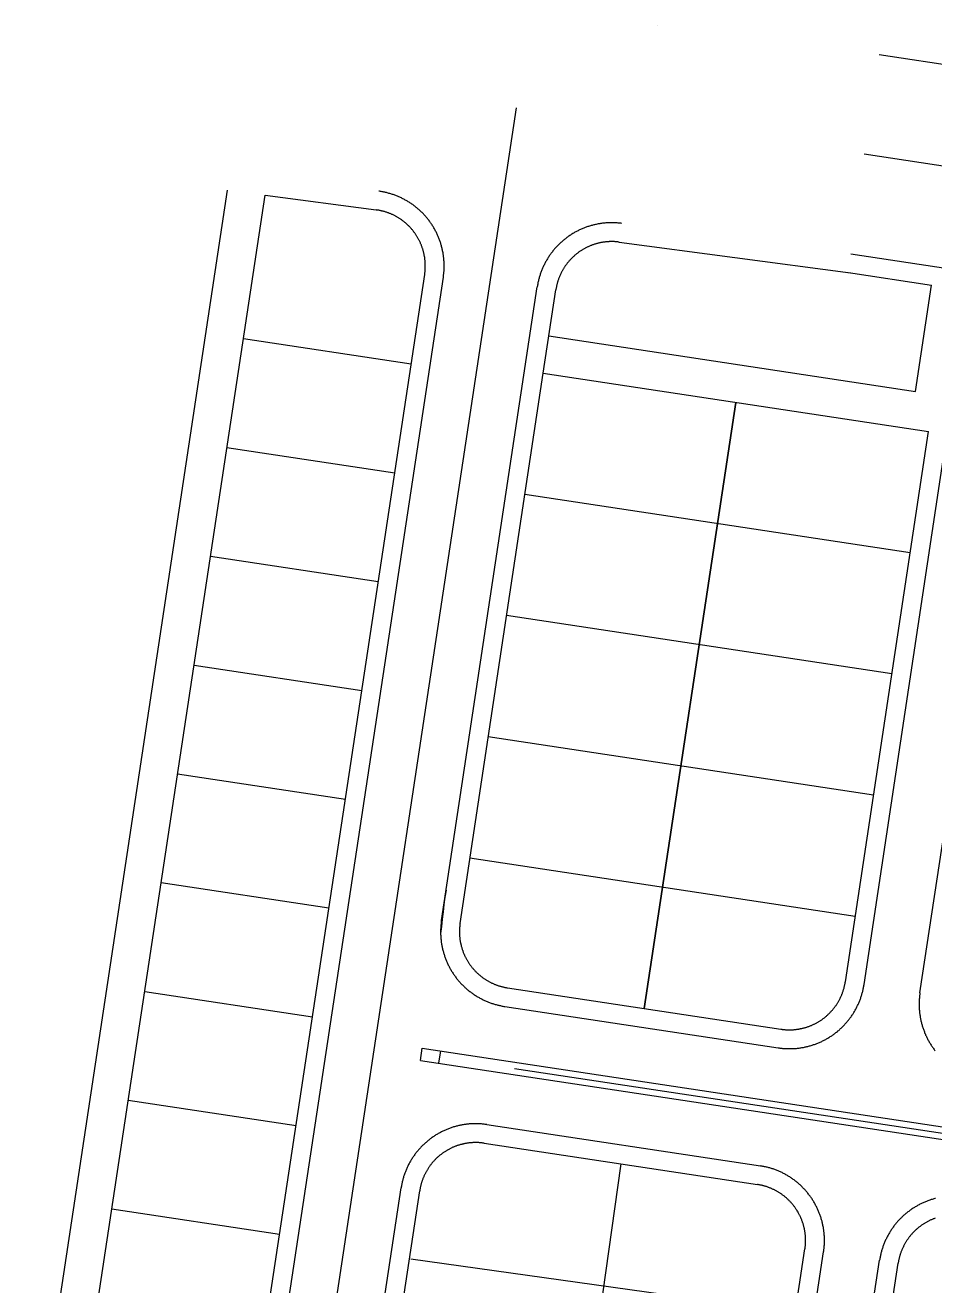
# Model space of a CAD drawing. Header units: metres. Extents: x 680594 to 684853, y 828874 to 830078.
# Drawn here: x 680595.4 to 680740.1, y 829877.8 to 830078.3 of the extents above; entities that cross this region are included whole.
import ezdxf

# ---------------------------------------------------------------- set-up
doc = ezdxf.new("R2010")
doc.units = ezdxf.units.M
doc.layers.add('PLOT_LINES', color=7, linetype='Continuous')

msp = doc.modelspace()

# ---------------------------------------------------------------- linework, layer by layer
at = {"layer": 'PLOT_LINES'}
for points in [[(680696.02, 830078.32), (680696.02, 830078.32), (680696.02, 830078.32), (680696.02, 830078.32), (680696.02, 830078.32), (680696.02, 830078.32), (680696.02, 830078.32)], [(680731.23, 830073.66), (682582.21, 829793.81)], [(680731.23, 830073.66), (682582.21, 829793.81)], [(680638.36, 829832.53), (680673.53, 830065.16)], [(680728.84, 830057.84), (682579.82, 829777.99)], [(680728.84, 830057.84), (682579.82, 829777.99)], [(680595.35, 829839.03), (680627.56, 830052.07)], [(680661.88, 830038.23), (680661.9, 830038.37), (680661.92, 830038.51), (680661.93, 830038.65), (680661.95, 830038.79), (680661.96, 830038.93), (680661.98, 830039.07), (680661.99, 830039.21), (680661.99, 830039.35), (680662, 830039.49), (680662.01, 830039.63), (680662.01, 830039.77), (680662.01, 830039.91), (680662.01, 830040.05), (680662.01, 830040.19), (680662.01, 830040.33), (680662.01, 830040.47), (680662, 830040.61), (680661.99, 830040.75), (680661.98, 830040.89), (680661.97, 830041.03), (680661.96, 830041.17), (680661.94, 830041.31), (680661.93, 830041.45), (680661.91, 830041.59), (680661.89, 830041.72), (680661.87, 830041.86), (680661.85, 830042), (680661.83, 830042.14), (680661.8, 830042.28), (680661.77, 830042.42), (680661.74, 830042.55), (680661.71, 830042.69), (680661.68, 830042.83), (680661.65, 830042.96), (680661.61, 830043.1), (680661.58, 830043.23), (680661.54, 830043.37), (680661.5, 830043.5), (680661.46, 830043.64), (680661.41, 830043.77), (680661.37, 830043.9), (680661.32, 830044.04), (680661.28, 830044.17), (680661.23, 830044.3), (680661.18, 830044.43), (680661.12, 830044.56), (680661.07, 830044.69), (680661.01, 830044.82), (680660.96, 830044.95), (680660.9, 830045.07), (680660.84, 830045.2), (680660.78, 830045.33), (680660.72, 830045.45), (680660.65, 830045.58), (680660.59, 830045.7), (680660.52, 830045.82), (680660.45, 830045.95), (680660.38, 830046.07), (680660.31, 830046.19), (680660.24, 830046.31), (680660.16, 830046.43), (680660.09, 830046.55), (680660.01, 830046.66), (680659.93, 830046.78), (680659.85, 830046.89), (680659.77, 830047.01), (680659.69, 830047.12), (680659.61, 830047.24), (680659.52, 830047.35), (680659.43, 830047.46), (680659.35, 830047.57), (680659.26, 830047.68), (680659.17, 830047.78), (680659.08, 830047.89), (680658.98, 830048), (680658.89, 830048.1), (680658.8, 830048.2), (680658.7, 830048.3), (680658.6, 830048.41), (680658.5, 830048.51), (680658.4, 830048.6), (680658.3, 830048.7), (680658.2, 830048.8), (680658.1, 830048.89), (680657.99, 830048.99), (680657.89, 830049.08), (680657.78, 830049.17), (680657.67, 830049.26), (680657.57, 830049.35), (680657.46, 830049.44), (680657.35, 830049.52), (680657.23, 830049.61), (680657.12, 830049.69), (680657.01, 830049.78), (680656.89, 830049.86), (680656.78, 830049.94), (680656.66, 830050.01), (680656.55, 830050.09), (680656.43, 830050.17), (680656.31, 830050.24), (680656.19, 830050.31), (680656.07, 830050.39), (680655.95, 830050.46), (680655.82, 830050.52), (680655.7, 830050.59), (680655.58, 830050.66), (680655.45, 830050.72), (680655.33, 830050.78), (680655.2, 830050.85), (680655.07, 830050.91), (680654.95, 830050.96), (680654.82, 830051.02), (680654.69, 830051.08), (680654.56, 830051.13), (680654.43, 830051.18), (680654.3, 830051.23), (680654.17, 830051.28), (680654.04, 830051.33), (680653.9, 830051.38), (680653.77, 830051.42), (680653.64, 830051.46), (680653.5, 830051.51), (680653.37, 830051.55), (680653.23, 830051.58), (680653.1, 830051.62), (680652.96, 830051.66), (680652.83, 830051.69), (680652.69, 830051.72), (680652.55, 830051.75), (680652.42, 830051.78), (680652.28, 830051.81), (680652.14, 830051.83), (680652, 830051.86), (680651.87, 830051.88), (680651.73, 830051.9), (680651.59, 830051.92)], [(680601.28, 829838.14), (680633.51, 830051.29)], [(680633.51, 830051.29), (680651.19, 830048.95)], [(680658.91, 830038.68), (680658.93, 830038.78), (680658.94, 830038.89), (680658.95, 830038.99), (680658.97, 830039.1), (680658.98, 830039.2), (680658.98, 830039.31), (680658.99, 830039.41), (680659, 830039.52), (680659, 830039.62), (680659.01, 830039.73), (680659.01, 830039.83), (680659.01, 830039.94), (680659.01, 830040.04), (680659.01, 830040.15), (680659.01, 830040.25), (680659.01, 830040.36), (680659, 830040.46), (680659, 830040.57), (680658.99, 830040.67), (680658.98, 830040.78), (680658.97, 830040.88), (680658.96, 830040.99), (680658.95, 830041.09), (680658.94, 830041.2), (680658.92, 830041.3), (680658.91, 830041.4), (680658.89, 830041.51), (680658.87, 830041.61), (680658.85, 830041.71), (680658.83, 830041.82), (680658.81, 830041.92), (680658.79, 830042.02), (680658.76, 830042.13), (680658.74, 830042.23), (680658.71, 830042.33), (680658.69, 830042.43), (680658.66, 830042.53), (680658.63, 830042.63), (680658.6, 830042.73), (680658.56, 830042.83), (680658.53, 830042.93), (680658.5, 830043.03), (680658.46, 830043.13), (680658.42, 830043.23), (680658.39, 830043.33), (680658.35, 830043.43), (680658.31, 830043.52), (680658.26, 830043.62), (680658.22, 830043.72), (680658.18, 830043.81), (680658.13, 830043.91), (680658.09, 830044), (680658.04, 830044.1), (680657.99, 830044.19), (680657.94, 830044.28), (680657.89, 830044.37), (680657.84, 830044.47), (680657.79, 830044.56), (680657.74, 830044.65), (680657.68, 830044.74), (680657.63, 830044.83), (680657.57, 830044.92), (680657.51, 830045), (680657.45, 830045.09), (680657.39, 830045.18), (680657.33, 830045.26), (680657.27, 830045.35), (680657.21, 830045.43), (680657.14, 830045.52), (680657.08, 830045.6), (680657.01, 830045.68), (680656.95, 830045.76), (680656.88, 830045.84), (680656.81, 830045.92), (680656.74, 830046), (680656.67, 830046.08), (680656.6, 830046.16), (680656.53, 830046.23), (680656.45, 830046.31), (680656.38, 830046.39), (680656.31, 830046.46), (680656.23, 830046.53), (680656.15, 830046.6), (680656.08, 830046.68), (680656, 830046.75), (680655.92, 830046.82), (680655.84, 830046.88), (680655.76, 830046.95), (680655.68, 830047.02), (680655.6, 830047.08), (680655.51, 830047.15), (680655.43, 830047.21), (680655.35, 830047.28), (680655.26, 830047.34), (680655.17, 830047.4), (680655.09, 830047.46), (680655, 830047.52), (680654.91, 830047.57), (680654.82, 830047.63), (680654.73, 830047.69), (680654.65, 830047.74), (680654.55, 830047.8), (680654.46, 830047.85), (680654.37, 830047.9), (680654.28, 830047.95), (680654.19, 830048), (680654.09, 830048.05), (680654, 830048.09), (680653.9, 830048.14), (680653.81, 830048.19), (680653.71, 830048.23), (680653.62, 830048.27), (680653.52, 830048.31), (680653.42, 830048.35), (680653.33, 830048.39), (680653.23, 830048.43), (680653.13, 830048.47), (680653.03, 830048.5), (680652.93, 830048.54), (680652.83, 830048.57), (680652.73, 830048.6), (680652.63, 830048.64), (680652.53, 830048.67), (680652.43, 830048.69), (680652.33, 830048.72), (680652.23, 830048.75), (680652.12, 830048.77), (680652.02, 830048.8), (680651.92, 830048.82), (680651.82, 830048.84), (680651.71, 830048.86), (680651.61, 830048.88), (680651.51, 830048.9), (680651.4, 830048.92), (680651.3, 830048.93), (680651.19, 830048.95)], [(680690.26, 830046.8), (680690.12, 830046.82), (680689.98, 830046.84), (680689.84, 830046.85), (680689.7, 830046.86), (680689.56, 830046.88), (680689.42, 830046.89), (680689.28, 830046.89), (680689.14, 830046.9), (680689, 830046.9), (680688.86, 830046.91), (680688.72, 830046.91), (680688.58, 830046.91), (680688.44, 830046.91), (680688.3, 830046.9), (680688.16, 830046.9), (680688.02, 830046.89), (680687.88, 830046.88), (680687.74, 830046.87), (680687.6, 830046.86), (680687.46, 830046.85), (680687.32, 830046.83), (680687.18, 830046.81), (680687.05, 830046.8), (680686.91, 830046.78), (680686.77, 830046.75), (680686.63, 830046.73), (680686.49, 830046.71), (680686.35, 830046.68), (680686.22, 830046.65), (680686.08, 830046.62), (680685.94, 830046.59), (680685.81, 830046.56), (680685.67, 830046.52), (680685.54, 830046.49), (680685.4, 830046.45), (680685.27, 830046.41), (680685.13, 830046.37), (680685, 830046.33), (680684.87, 830046.29), (680684.73, 830046.24), (680684.6, 830046.19), (680684.47, 830046.14), (680684.34, 830046.09), (680684.21, 830046.04), (680684.08, 830045.99), (680683.95, 830045.94), (680683.82, 830045.88), (680683.7, 830045.82), (680683.57, 830045.76), (680683.44, 830045.7), (680683.32, 830045.64), (680683.19, 830045.58), (680683.07, 830045.51), (680682.94, 830045.45), (680682.82, 830045.38), (680682.7, 830045.31), (680682.58, 830045.24), (680682.46, 830045.17), (680682.34, 830045.09), (680682.22, 830045.02), (680682.1, 830044.94), (680681.99, 830044.87), (680681.87, 830044.79), (680681.76, 830044.71), (680681.64, 830044.62), (680681.53, 830044.54), (680681.42, 830044.46), (680681.31, 830044.37), (680681.2, 830044.29), (680681.09, 830044.2), (680680.98, 830044.11), (680680.87, 830044.02), (680680.77, 830043.93), (680680.66, 830043.83), (680680.56, 830043.74), (680680.46, 830043.64), (680680.35, 830043.55), (680680.25, 830043.45), (680680.15, 830043.35), (680680.06, 830043.25), (680679.96, 830043.15), (680679.86, 830043.05), (680679.77, 830042.94), (680679.68, 830042.84), (680679.58, 830042.73), (680679.49, 830042.63), (680679.4, 830042.52), (680679.32, 830042.41), (680679.23, 830042.3), (680679.14, 830042.19), (680679.06, 830042.08), (680678.98, 830041.96), (680678.89, 830041.85), (680678.81, 830041.74), (680678.74, 830041.62), (680678.66, 830041.5), (680678.58, 830041.39), (680678.51, 830041.27), (680678.43, 830041.15), (680678.36, 830041.03), (680678.29, 830040.91), (680678.22, 830040.79), (680678.15, 830040.66), (680678.09, 830040.54), (680678.02, 830040.42), (680677.96, 830040.29), (680677.9, 830040.17), (680677.84, 830040.04), (680677.78, 830039.91), (680677.72, 830039.78), (680677.66, 830039.66), (680677.61, 830039.53), (680677.55, 830039.4), (680677.5, 830039.27), (680677.45, 830039.14), (680677.4, 830039.01), (680677.36, 830038.87), (680677.31, 830038.74), (680677.27, 830038.61), (680677.23, 830038.47), (680677.18, 830038.34), (680677.15, 830038.21), (680677.11, 830038.07), (680677.07, 830037.94), (680677.04, 830037.8), (680677, 830037.66), (680676.97, 830037.53), (680676.94, 830037.39), (680676.91, 830037.25), (680676.89, 830037.12), (680676.86, 830036.98), (680676.84, 830036.84), (680676.82, 830036.7)], [(680689.86, 830043.83), (680689.76, 830043.84), (680689.66, 830043.86), (680689.55, 830043.87), (680689.45, 830043.88), (680689.34, 830043.88), (680689.24, 830043.89), (680689.13, 830043.9), (680689.03, 830043.9), (680688.92, 830043.9), (680688.82, 830043.91), (680688.71, 830043.91), (680688.61, 830043.91), (680688.5, 830043.91), (680688.4, 830043.9), (680688.29, 830043.9), (680688.19, 830043.89), (680688.08, 830043.89), (680687.98, 830043.88), (680687.87, 830043.87), (680687.77, 830043.86), (680687.66, 830043.85), (680687.56, 830043.84), (680687.45, 830043.82), (680687.35, 830043.81), (680687.25, 830043.79), (680687.14, 830043.78), (680687.04, 830043.76), (680686.94, 830043.74), (680686.83, 830043.72), (680686.73, 830043.69), (680686.63, 830043.67), (680686.53, 830043.65), (680686.42, 830043.62), (680686.32, 830043.59), (680686.22, 830043.57), (680686.12, 830043.54), (680686.02, 830043.51), (680685.92, 830043.47), (680685.82, 830043.44), (680685.72, 830043.41), (680685.62, 830043.37), (680685.52, 830043.34), (680685.43, 830043.3), (680685.33, 830043.26), (680685.23, 830043.22), (680685.13, 830043.18), (680685.04, 830043.14), (680684.94, 830043.09), (680684.85, 830043.05), (680684.75, 830043), (680684.66, 830042.96), (680684.56, 830042.91), (680684.47, 830042.86), (680684.38, 830042.81), (680684.29, 830042.76), (680684.2, 830042.71), (680684.1, 830042.66), (680684.01, 830042.6), (680683.92, 830042.55), (680683.84, 830042.49), (680683.75, 830042.43), (680683.66, 830042.38), (680683.57, 830042.32), (680683.49, 830042.26), (680683.4, 830042.2), (680683.32, 830042.13), (680683.23, 830042.07), (680683.15, 830042.01), (680683.07, 830041.94), (680682.99, 830041.88), (680682.9, 830041.81), (680682.82, 830041.74), (680682.75, 830041.67), (680682.67, 830041.6), (680682.59, 830041.53), (680682.51, 830041.46), (680682.44, 830041.39), (680682.36, 830041.31), (680682.29, 830041.24), (680682.21, 830041.16), (680682.14, 830041.09), (680682.07, 830041.01), (680682, 830040.93), (680681.93, 830040.86), (680681.86, 830040.78), (680681.79, 830040.7), (680681.72, 830040.62), (680681.66, 830040.53), (680681.59, 830040.45), (680681.53, 830040.37), (680681.47, 830040.28), (680681.4, 830040.2), (680681.34, 830040.11), (680681.28, 830040.03), (680681.22, 830039.94), (680681.16, 830039.85), (680681.11, 830039.77), (680681.05, 830039.68), (680681, 830039.59), (680680.94, 830039.5), (680680.89, 830039.41), (680680.84, 830039.32), (680680.79, 830039.22), (680680.74, 830039.13), (680680.69, 830039.04), (680680.64, 830038.95), (680680.59, 830038.85), (680680.55, 830038.76), (680680.5, 830038.66), (680680.46, 830038.57), (680680.42, 830038.47), (680680.38, 830038.37), (680680.34, 830038.28), (680680.3, 830038.18), (680680.26, 830038.08), (680680.22, 830037.98), (680680.19, 830037.88), (680680.15, 830037.78), (680680.12, 830037.68), (680680.09, 830037.58), (680680.06, 830037.48), (680680.03, 830037.38), (680680, 830037.28), (680679.97, 830037.18), (680679.95, 830037.08), (680679.92, 830036.98), (680679.9, 830036.87), (680679.88, 830036.77), (680679.86, 830036.67), (680679.84, 830036.56), (680679.82, 830036.46), (680679.8, 830036.36), (680679.78, 830036.25)], [(680689.86, 830043.83), (680726.64, 830038.96)], [(680726.74, 830041.98), (680982.13, 830003.36)], [(680627.98, 829834.1), (680658.91, 830038.68)], [(680630.95, 829833.65), (680661.88, 830038.23)], [(680726.32, 830039.01), (680739.57, 830037)], [(680661.58, 829935.91), (680676.82, 830036.7)], [(680677.78, 830022.97), (680679.78, 830036.25)], [(680737.01, 830020.08), (680739.57, 830037)], [(680630.06, 830028.47), (680656.76, 830024.44)], [(680678.67, 830028.9), (680737.01, 830020.08)], [(680664.55, 829935.46), (680677.78, 830022.97)], [(680664.55, 829935.46), (680677.78, 830022.97)], [(680677.78, 830022.97), (680739.08, 830013.7)], [(680693.85, 829921.93), (680708.43, 830018.33)], [(680708.43, 830018.33), (680693.85, 829921.93)], [(680728.81, 829925.75), (680742.49, 830016.22)], [(680725.85, 829926.19), (680739.08, 830013.7)], [(680627.45, 830011.17), (680654.14, 830007.13)], [(680736.16, 829994.42), (680674.86, 830003.69)], [(680624.83, 829993.87), (680651.53, 829989.83)], [(680733.25, 829975.14), (680671.95, 829984.41)], [(680622.21, 829976.56), (680648.91, 829972.53)], [(680730.33, 829955.86), (680669.03, 829965.13)], [(680619.6, 829959.26), (680646.29, 829955.22)], [(680737.71, 829924.4), (680742.35, 829955.05)], [(680727.42, 829936.58), (680666.11, 829945.85)], [(680616.98, 829941.96), (680643.68, 829937.92)], [(680662.31, 829940.77), (680662.14, 829939.62), (680661.98, 829938.46), (680661.84, 829937.31), (680661.7, 829936.15), (680661.57, 829934.99), (680661.45, 829933.83)], [(680661.58, 829935.91), (680661.56, 829935.77), (680661.54, 829935.64), (680661.52, 829935.5), (680661.51, 829935.36), (680661.49, 829935.22), (680661.48, 829935.08), (680661.47, 829934.94), (680661.46, 829934.8), (680661.46, 829934.66), (680661.45, 829934.52), (680661.45, 829934.38), (680661.44, 829934.24), (680661.44, 829934.1), (680661.45, 829933.96), (680661.45, 829933.82), (680661.45, 829933.68), (680661.46, 829933.55), (680661.47, 829933.41), (680661.47, 829933.27), (680661.49, 829933.13), (680661.5, 829932.99), (680661.51, 829932.85), (680661.53, 829932.71), (680661.54, 829932.57), (680661.56, 829932.43), (680661.58, 829932.3), (680661.61, 829932.16), (680661.63, 829932.02), (680661.65, 829931.88), (680661.68, 829931.75), (680661.71, 829931.61), (680661.74, 829931.47), (680661.77, 829931.34), (680661.8, 829931.2), (680661.84, 829931.07), (680661.88, 829930.93), (680661.91, 829930.8), (680661.95, 829930.66), (680661.99, 829930.53), (680662.04, 829930.4), (680662.08, 829930.26), (680662.13, 829930.13), (680662.17, 829930), (680662.22, 829929.87), (680662.27, 829929.74), (680662.32, 829929.61), (680662.38, 829929.48), (680662.43, 829929.35), (680662.49, 829929.22), (680662.55, 829929.1), (680662.6, 829928.97), (680662.66, 829928.84), (680662.73, 829928.72), (680662.79, 829928.59), (680662.86, 829928.47), (680662.92, 829928.35), (680662.99, 829928.23), (680663.06, 829928.11), (680663.13, 829927.98), (680663.2, 829927.87), (680663.28, 829927.75), (680663.35, 829927.63), (680663.43, 829927.51), (680663.5, 829927.4), (680663.58, 829927.28), (680663.66, 829927.17), (680663.74, 829927.05), (680663.83, 829926.94), (680663.91, 829926.83), (680664, 829926.72), (680664.08, 829926.61), (680664.17, 829926.5), (680664.26, 829926.39), (680664.35, 829926.29), (680664.44, 829926.18), (680664.54, 829926.08), (680664.63, 829925.97), (680664.73, 829925.87), (680664.82, 829925.77), (680664.92, 829925.67), (680665.02, 829925.57), (680665.12, 829925.48), (680665.22, 829925.38), (680665.32, 829925.28), (680665.43, 829925.19), (680665.53, 829925.1), (680665.64, 829925.01), (680665.74, 829924.92), (680665.85, 829924.83), (680665.96, 829924.74), (680666.07, 829924.65), (680666.18, 829924.57), (680666.29, 829924.48), (680666.4, 829924.4), (680666.52, 829924.32), (680666.63, 829924.24), (680666.75, 829924.16), (680666.86, 829924.08), (680666.98, 829924.01), (680667.1, 829923.93), (680667.22, 829923.86), (680667.34, 829923.79), (680667.46, 829923.72), (680667.58, 829923.65), (680667.7, 829923.58), (680667.82, 829923.52), (680667.95, 829923.45), (680668.07, 829923.39), (680668.2, 829923.33), (680668.32, 829923.27), (680668.45, 829923.21), (680668.58, 829923.15), (680668.7, 829923.09), (680668.83, 829923.04), (680668.96, 829922.99), (680669.09, 829922.93), (680669.22, 829922.88), (680669.35, 829922.84), (680669.49, 829922.79), (680669.62, 829922.74), (680669.75, 829922.7), (680669.88, 829922.66), (680670.02, 829922.62), (680670.15, 829922.58), (680670.28, 829922.54), (680670.42, 829922.51), (680670.56, 829922.47), (680670.69, 829922.44), (680670.83, 829922.41), (680670.96, 829922.38), (680671.1, 829922.35), (680671.24, 829922.32), (680671.37, 829922.3), (680671.51, 829922.27), (680671.65, 829922.25)], [(680664.55, 829935.46), (680664.53, 829935.36), (680664.52, 829935.26), (680664.5, 829935.15), (680664.49, 829935.05), (680664.48, 829934.94), (680664.47, 829934.84), (680664.47, 829934.73), (680664.46, 829934.63), (680664.45, 829934.53), (680664.45, 829934.42), (680664.45, 829934.32), (680664.44, 829934.21), (680664.44, 829934.11), (680664.44, 829934), (680664.45, 829933.9), (680664.45, 829933.79), (680664.45, 829933.69), (680664.46, 829933.58), (680664.47, 829933.48), (680664.47, 829933.37), (680664.48, 829933.27), (680664.49, 829933.17), (680664.51, 829933.06), (680664.52, 829932.96), (680664.53, 829932.85), (680664.55, 829932.75), (680664.57, 829932.65), (680664.58, 829932.54), (680664.6, 829932.44), (680664.62, 829932.34), (680664.64, 829932.24), (680664.67, 829932.13), (680664.69, 829932.03), (680664.71, 829931.93), (680664.74, 829931.83), (680664.77, 829931.73), (680664.8, 829931.63), (680664.83, 829931.53), (680664.86, 829931.43), (680664.89, 829931.33), (680664.92, 829931.23), (680664.96, 829931.13), (680664.99, 829931.03), (680665.03, 829930.93), (680665.06, 829930.83), (680665.1, 829930.74), (680665.14, 829930.64), (680665.18, 829930.54), (680665.23, 829930.45), (680665.27, 829930.35), (680665.31, 829930.26), (680665.36, 829930.16), (680665.41, 829930.07), (680665.45, 829929.98), (680665.5, 829929.88), (680665.55, 829929.79), (680665.6, 829929.7), (680665.66, 829929.61), (680665.71, 829929.52), (680665.76, 829929.43), (680665.82, 829929.34), (680665.87, 829929.25), (680665.93, 829929.16), (680665.99, 829929.08), (680666.05, 829928.99), (680666.11, 829928.9), (680666.17, 829928.82), (680666.23, 829928.73), (680666.29, 829928.65), (680666.36, 829928.57), (680666.42, 829928.49), (680666.49, 829928.4), (680666.56, 829928.32), (680666.62, 829928.24), (680666.69, 829928.17), (680666.76, 829928.09), (680666.83, 829928.01), (680666.91, 829927.93), (680666.98, 829927.86), (680667.05, 829927.78), (680667.13, 829927.71), (680667.2, 829927.64), (680667.28, 829927.56), (680667.35, 829927.49), (680667.43, 829927.42), (680667.51, 829927.35), (680667.59, 829927.28), (680667.67, 829927.22), (680667.75, 829927.15), (680667.83, 829927.08), (680667.91, 829927.02), (680667.99, 829926.96), (680668.08, 829926.89), (680668.16, 829926.83), (680668.25, 829926.77), (680668.33, 829926.71), (680668.42, 829926.65), (680668.51, 829926.59), (680668.6, 829926.54), (680668.68, 829926.48), (680668.77, 829926.42), (680668.86, 829926.37), (680668.95, 829926.32), (680669.04, 829926.27), (680669.14, 829926.22), (680669.23, 829926.17), (680669.32, 829926.12), (680669.41, 829926.07), (680669.51, 829926.02), (680669.6, 829925.98), (680669.7, 829925.93), (680669.79, 829925.89), (680669.89, 829925.85), (680669.99, 829925.81), (680670.08, 829925.77), (680670.18, 829925.73), (680670.28, 829925.69), (680670.38, 829925.66), (680670.47, 829925.62), (680670.57, 829925.59), (680670.67, 829925.55), (680670.77, 829925.52), (680670.87, 829925.49), (680670.97, 829925.46), (680671.07, 829925.44), (680671.18, 829925.41), (680671.28, 829925.38), (680671.38, 829925.36), (680671.48, 829925.33), (680671.58, 829925.31), (680671.69, 829925.29), (680671.79, 829925.27), (680671.89, 829925.25), (680672, 829925.24), (680672.1, 829925.22)], [(680715.16, 829915.67), (680715.29, 829915.65), (680715.43, 829915.64), (680715.57, 829915.62), (680715.71, 829915.6), (680715.85, 829915.59), (680715.99, 829915.58), (680716.13, 829915.57), (680716.27, 829915.56), (680716.41, 829915.55), (680716.55, 829915.55), (680716.68, 829915.54), (680716.82, 829915.54), (680716.96, 829915.54), (680717.1, 829915.54), (680717.24, 829915.54), (680717.38, 829915.55), (680717.52, 829915.55), (680717.66, 829915.56), (680717.8, 829915.57), (680717.94, 829915.58), (680718.08, 829915.59), (680718.22, 829915.61), (680718.36, 829915.62), (680718.5, 829915.64), (680718.63, 829915.66), (680718.77, 829915.68), (680718.91, 829915.7), (680719.05, 829915.72), (680719.19, 829915.75), (680719.32, 829915.78), (680719.46, 829915.81), (680719.6, 829915.84), (680719.73, 829915.87), (680719.87, 829915.9), (680720, 829915.93), (680720.14, 829915.97), (680720.27, 829916.01), (680720.41, 829916.05), (680720.54, 829916.09), (680720.67, 829916.13), (680720.8, 829916.18), (680720.94, 829916.22), (680721.07, 829916.27), (680721.2, 829916.32), (680721.33, 829916.37), (680721.46, 829916.42), (680721.59, 829916.47), (680721.72, 829916.53), (680721.84, 829916.58), (680721.97, 829916.64), (680722.1, 829916.7), (680722.22, 829916.76), (680722.35, 829916.82), (680722.47, 829916.89), (680722.6, 829916.95), (680722.72, 829917.02), (680722.84, 829917.09), (680722.96, 829917.15), (680723.08, 829917.23), (680723.2, 829917.3), (680723.32, 829917.37), (680723.44, 829917.45), (680723.56, 829917.52), (680723.67, 829917.6), (680723.79, 829917.68), (680723.9, 829917.76), (680724.01, 829917.84), (680724.13, 829917.92), (680724.24, 829918.01), (680724.35, 829918.09), (680724.46, 829918.18), (680724.57, 829918.27), (680724.67, 829918.36), (680724.78, 829918.45), (680724.89, 829918.54), (680724.99, 829918.63), (680725.09, 829918.73), (680725.2, 829918.82), (680725.3, 829918.92), (680725.4, 829919.02), (680725.49, 829919.11), (680725.59, 829919.21), (680725.69, 829919.32), (680725.78, 829919.42), (680725.88, 829919.52), (680725.97, 829919.63), (680726.06, 829919.73), (680726.15, 829919.84), (680726.24, 829919.95), (680726.33, 829920.05), (680726.41, 829920.16), (680726.5, 829920.27), (680726.58, 829920.39), (680726.67, 829920.5), (680726.75, 829920.61), (680726.83, 829920.73), (680726.91, 829920.84), (680726.98, 829920.96), (680727.06, 829921.08), (680727.13, 829921.19), (680727.21, 829921.31), (680727.28, 829921.43), (680727.35, 829921.55), (680727.42, 829921.67), (680727.49, 829921.8), (680727.55, 829921.92), (680727.62, 829922.04), (680727.68, 829922.17), (680727.74, 829922.29), (680727.8, 829922.42), (680727.86, 829922.55), (680727.92, 829922.67), (680727.97, 829922.8), (680728.03, 829922.93), (680728.08, 829923.06), (680728.13, 829923.19), (680728.18, 829923.32), (680728.23, 829923.45), (680728.28, 829923.58), (680728.32, 829923.71), (680728.37, 829923.85), (680728.41, 829923.98), (680728.45, 829924.11), (680728.49, 829924.25), (680728.53, 829924.38), (680728.56, 829924.52), (680728.6, 829924.65), (680728.63, 829924.79), (680728.66, 829924.92), (680728.69, 829925.06), (680728.72, 829925.2), (680728.74, 829925.33), (680728.77, 829925.47), (680728.79, 829925.61), (680728.81, 829925.75)], [(680715.6, 829918.64), (680715.71, 829918.63), (680715.81, 829918.61), (680715.92, 829918.6), (680716.02, 829918.59), (680716.12, 829918.58), (680716.23, 829918.57), (680716.33, 829918.56), (680716.44, 829918.55), (680716.54, 829918.55), (680716.65, 829918.55), (680716.75, 829918.54), (680716.86, 829918.54), (680716.96, 829918.54), (680717.07, 829918.54), (680717.17, 829918.54), (680717.27, 829918.55), (680717.38, 829918.55), (680717.48, 829918.56), (680717.59, 829918.56), (680717.69, 829918.57), (680717.8, 829918.58), (680717.9, 829918.59), (680718.01, 829918.6), (680718.11, 829918.62), (680718.21, 829918.63), (680718.32, 829918.64), (680718.42, 829918.66), (680718.52, 829918.68), (680718.63, 829918.7), (680718.73, 829918.72), (680718.83, 829918.74), (680718.93, 829918.76), (680719.04, 829918.79), (680719.14, 829918.81), (680719.24, 829918.84), (680719.34, 829918.86), (680719.44, 829918.89), (680719.54, 829918.92), (680719.64, 829918.95), (680719.74, 829918.98), (680719.84, 829919.02), (680719.94, 829919.05), (680720.04, 829919.09), (680720.14, 829919.12), (680720.23, 829919.16), (680720.33, 829919.2), (680720.43, 829919.24), (680720.52, 829919.28), (680720.62, 829919.32), (680720.72, 829919.37), (680720.81, 829919.41), (680720.9, 829919.46), (680721, 829919.5), (680721.09, 829919.55), (680721.18, 829919.6), (680721.28, 829919.65), (680721.37, 829919.7), (680721.46, 829919.75), (680721.55, 829919.8), (680721.64, 829919.86), (680721.73, 829919.91), (680721.82, 829919.97), (680721.9, 829920.03), (680721.99, 829920.08), (680722.08, 829920.14), (680722.16, 829920.2), (680722.25, 829920.27), (680722.33, 829920.33), (680722.42, 829920.39), (680722.5, 829920.45), (680722.58, 829920.52), (680722.66, 829920.59), (680722.74, 829920.65), (680722.82, 829920.72), (680722.9, 829920.79), (680722.98, 829920.86), (680723.06, 829920.93), (680723.13, 829921), (680723.21, 829921.07), (680723.28, 829921.15), (680723.36, 829921.22), (680723.43, 829921.3), (680723.5, 829921.37), (680723.57, 829921.45), (680723.65, 829921.53), (680723.71, 829921.6), (680723.78, 829921.68), (680723.85, 829921.76), (680723.92, 829921.84), (680723.98, 829921.93), (680724.05, 829922.01), (680724.11, 829922.09), (680724.18, 829922.17), (680724.24, 829922.26), (680724.3, 829922.34), (680724.36, 829922.43), (680724.42, 829922.52), (680724.48, 829922.6), (680724.53, 829922.69), (680724.59, 829922.78), (680724.64, 829922.87), (680724.7, 829922.96), (680724.75, 829923.05), (680724.8, 829923.14), (680724.85, 829923.23), (680724.9, 829923.32), (680724.95, 829923.42), (680725, 829923.51), (680725.04, 829923.6), (680725.09, 829923.7), (680725.13, 829923.79), (680725.18, 829923.89), (680725.22, 829923.99), (680725.26, 829924.08), (680725.3, 829924.18), (680725.34, 829924.28), (680725.37, 829924.37), (680725.41, 829924.47), (680725.45, 829924.57), (680725.48, 829924.67), (680725.51, 829924.77), (680725.54, 829924.87), (680725.57, 829924.97), (680725.6, 829925.07), (680725.63, 829925.17), (680725.66, 829925.27), (680725.68, 829925.37), (680725.71, 829925.48), (680725.73, 829925.58), (680725.76, 829925.68), (680725.78, 829925.78), (680725.8, 829925.88), (680725.81, 829925.99), (680725.83, 829926.09), (680725.85, 829926.19)], [(680614.37, 829924.65), (680641.06, 829920.62)], [(680672.1, 829925.22), (680715.6, 829918.64)], [(680737.71, 829924.4), (680737.69, 829924.26), (680737.68, 829924.12), (680737.66, 829923.99), (680737.64, 829923.85), (680737.63, 829923.71), (680737.62, 829923.57), (680737.61, 829923.43), (680737.6, 829923.29), (680737.59, 829923.15), (680737.59, 829923.01), (680737.58, 829922.87), (680737.58, 829922.73), (680737.58, 829922.59), (680737.58, 829922.45), (680737.58, 829922.31), (680737.59, 829922.17), (680737.59, 829922.03), (680737.6, 829921.89), (680737.61, 829921.76), (680737.62, 829921.62), (680737.63, 829921.48), (680737.65, 829921.34), (680737.66, 829921.2), (680737.68, 829921.06), (680737.7, 829920.92), (680737.72, 829920.78), (680737.74, 829920.65), (680737.76, 829920.51), (680737.79, 829920.37), (680737.82, 829920.23), (680737.84, 829920.1), (680737.87, 829919.96), (680737.91, 829919.83), (680737.94, 829919.69), (680737.97, 829919.55), (680738.01, 829919.42), (680738.05, 829919.29), (680738.09, 829919.15), (680738.13, 829919.02), (680738.17, 829918.88), (680738.21, 829918.75), (680738.26, 829918.62), (680738.31, 829918.49), (680738.36, 829918.36), (680738.41, 829918.23), (680738.46, 829918.1), (680738.51, 829917.97), (680738.57, 829917.84), (680738.62, 829917.71), (680738.68, 829917.59), (680738.74, 829917.46), (680738.8, 829917.33), (680738.86, 829917.21), (680738.93, 829917.08), (680738.99, 829916.96), (680739.06, 829916.84), (680739.12, 829916.72), (680739.19, 829916.59), (680739.26, 829916.47), (680739.34, 829916.35), (680739.41, 829916.24), (680739.48, 829916.12), (680739.56, 829916), (680739.64, 829915.88), (680739.72, 829915.77), (680739.8, 829915.65), (680739.88, 829915.54), (680739.96, 829915.43), (680740.05, 829915.32), (680740.13, 829915.21)], [(680671.65, 829922.25), (680715.16, 829915.67)], [(680658.22, 829913.66), (680658.51, 829915.64)], [(680658.51, 829915.64), (680961.93, 829869.77)], [(680658.22, 829913.66), (680961.63, 829867.79)], [(680661.18, 829913.22), (680661.48, 829915.19)], [(680673.2, 829912.41), (680961.78, 829868.78)], [(680611.75, 829907.35), (680638.45, 829903.31)], [(680668.81, 829903.47), (680668.67, 829903.49), (680668.53, 829903.5), (680668.39, 829903.52), (680668.25, 829903.54), (680668.11, 829903.55), (680667.97, 829903.56), (680667.83, 829903.57), (680667.69, 829903.58), (680667.55, 829903.59), (680667.41, 829903.59), (680667.27, 829903.6), (680667.13, 829903.6), (680666.99, 829903.6), (680666.85, 829903.6), (680666.71, 829903.6), (680666.57, 829903.59), (680666.43, 829903.59), (680666.28, 829903.58), (680666.14, 829903.57), (680666, 829903.56), (680665.86, 829903.55), (680665.72, 829903.53), (680665.58, 829903.52), (680665.45, 829903.5), (680665.31, 829903.48), (680665.17, 829903.46), (680665.03, 829903.44), (680664.89, 829903.41), (680664.75, 829903.39), (680664.61, 829903.36), (680664.48, 829903.33), (680664.34, 829903.3), (680664.2, 829903.27), (680664.06, 829903.23), (680663.93, 829903.2), (680663.79, 829903.16), (680663.66, 829903.12), (680663.52, 829903.08), (680663.39, 829903.04), (680663.25, 829903), (680663.12, 829902.95), (680662.99, 829902.9), (680662.86, 829902.86), (680662.72, 829902.81), (680662.59, 829902.76), (680662.46, 829902.7), (680662.33, 829902.65), (680662.2, 829902.59), (680662.08, 829902.54), (680661.95, 829902.48), (680661.82, 829902.42), (680661.69, 829902.36), (680661.57, 829902.29), (680661.44, 829902.23), (680661.32, 829902.16), (680661.2, 829902.09), (680661.07, 829902.03), (680660.95, 829901.96), (680660.83, 829901.88), (680660.71, 829901.81), (680660.59, 829901.74), (680660.47, 829901.66), (680660.35, 829901.58), (680660.24, 829901.5), (680660.12, 829901.42), (680660.01, 829901.34), (680659.89, 829901.26), (680659.78, 829901.18), (680659.67, 829901.09), (680659.56, 829901), (680659.45, 829900.92), (680659.34, 829900.83), (680659.23, 829900.74), (680659.13, 829900.64), (680659.02, 829900.55), (680658.92, 829900.46), (680658.81, 829900.36), (680658.71, 829900.26), (680658.61, 829900.17), (680658.51, 829900.07), (680658.41, 829899.97), (680658.31, 829899.86), (680658.22, 829899.76), (680658.12, 829899.66), (680658.03, 829899.55), (680657.94, 829899.45), (680657.85, 829899.34), (680657.76, 829899.23), (680657.67, 829899.12), (680657.58, 829899.01), (680657.49, 829898.9), (680657.41, 829898.79), (680657.32, 829898.68), (680657.24, 829898.56), (680657.16, 829898.45), (680657.08, 829898.33), (680657, 829898.22), (680656.93, 829898.1), (680656.85, 829897.98), (680656.78, 829897.86), (680656.7, 829897.74), (680656.63, 829897.62), (680656.56, 829897.5), (680656.49, 829897.37), (680656.43, 829897.25), (680656.36, 829897.12), (680656.3, 829897), (680656.24, 829896.87), (680656.17, 829896.75), (680656.12, 829896.62), (680656.06, 829896.49), (680656, 829896.36), (680655.95, 829896.23), (680655.89, 829896.1), (680655.84, 829895.97), (680655.79, 829895.84), (680655.74, 829895.71), (680655.69, 829895.58), (680655.65, 829895.44), (680655.6, 829895.31), (680655.56, 829895.18), (680655.52, 829895.04), (680655.48, 829894.91), (680655.44, 829894.77), (680655.41, 829894.63), (680655.37, 829894.5), (680655.34, 829894.36), (680655.31, 829894.22), (680655.28, 829894.09), (680655.25, 829893.95), (680655.22, 829893.81), (680655.2, 829893.67), (680655.17, 829893.53), (680655.15, 829893.39)], [(680668.81, 829903.47), (680712.32, 829896.89)], [(680668.36, 829900.5), (680668.26, 829900.52), (680668.15, 829900.53), (680668.05, 829900.54), (680667.94, 829900.55), (680667.84, 829900.56), (680667.73, 829900.57), (680667.63, 829900.58), (680667.52, 829900.59), (680667.42, 829900.59), (680667.31, 829900.6), (680667.21, 829900.6), (680667.1, 829900.6), (680666.99, 829900.6), (680666.89, 829900.6), (680666.78, 829900.6), (680666.68, 829900.59), (680666.57, 829900.59), (680666.47, 829900.58), (680666.36, 829900.58), (680666.26, 829900.57), (680666.15, 829900.56), (680666.05, 829900.55), (680665.94, 829900.54), (680665.84, 829900.52), (680665.73, 829900.51), (680665.63, 829900.49), (680665.52, 829900.48), (680665.42, 829900.46), (680665.32, 829900.44), (680665.21, 829900.42), (680665.11, 829900.4), (680665.01, 829900.37), (680664.9, 829900.35), (680664.8, 829900.32), (680664.7, 829900.3), (680664.6, 829900.27), (680664.5, 829900.24), (680664.4, 829900.21), (680664.3, 829900.18), (680664.19, 829900.15), (680664.09, 829900.11), (680664, 829900.08), (680663.9, 829900.04), (680663.8, 829900.01), (680663.7, 829899.97), (680663.6, 829899.93), (680663.5, 829899.89), (680663.41, 829899.85), (680663.31, 829899.8), (680663.21, 829899.76), (680663.12, 829899.71), (680663.02, 829899.67), (680662.93, 829899.62), (680662.84, 829899.57), (680662.74, 829899.52), (680662.65, 829899.47), (680662.56, 829899.42), (680662.47, 829899.37), (680662.38, 829899.31), (680662.29, 829899.26), (680662.2, 829899.2), (680662.11, 829899.15), (680662.02, 829899.09), (680661.93, 829899.03), (680661.85, 829898.97), (680661.76, 829898.91), (680661.67, 829898.84), (680661.59, 829898.78), (680661.51, 829898.72), (680661.42, 829898.65), (680661.34, 829898.59), (680661.26, 829898.52), (680661.18, 829898.45), (680661.1, 829898.38), (680661.02, 829898.31), (680660.94, 829898.24), (680660.86, 829898.17), (680660.79, 829898.1), (680660.71, 829898.02), (680660.64, 829897.95), (680660.56, 829897.87), (680660.49, 829897.8), (680660.42, 829897.72), (680660.35, 829897.64), (680660.28, 829897.57), (680660.21, 829897.49), (680660.14, 829897.41), (680660.07, 829897.32), (680660, 829897.24), (680659.94, 829897.16), (680659.87, 829897.08), (680659.81, 829896.99), (680659.75, 829896.91), (680659.69, 829896.82), (680659.62, 829896.74), (680659.57, 829896.65), (680659.51, 829896.56), (680659.45, 829896.47), (680659.39, 829896.38), (680659.34, 829896.29), (680659.28, 829896.2), (680659.23, 829896.11), (680659.18, 829896.02), (680659.13, 829895.93), (680659.07, 829895.84), (680659.03, 829895.74), (680658.98, 829895.65), (680658.93, 829895.55), (680658.89, 829895.46), (680658.84, 829895.36), (680658.8, 829895.27), (680658.75, 829895.17), (680658.71, 829895.07), (680658.67, 829894.98), (680658.63, 829894.88), (680658.6, 829894.78), (680658.56, 829894.68), (680658.52, 829894.58), (680658.49, 829894.48), (680658.46, 829894.38), (680658.42, 829894.28), (680658.39, 829894.18), (680658.36, 829894.08), (680658.34, 829893.98), (680658.31, 829893.88), (680658.28, 829893.77), (680658.26, 829893.67), (680658.23, 829893.57), (680658.21, 829893.47), (680658.19, 829893.36), (680658.17, 829893.26), (680658.15, 829893.15), (680658.13, 829893.05), (680658.12, 829892.95)], [(680668.36, 829900.5), (680711.87, 829893.92)], [(680690.11, 829897.21), (680678.52, 829814.66), (680697.7, 829762.68), (680711.35, 829743.19)], [(680722.39, 829883.23), (680722.41, 829883.37), (680722.43, 829883.51), (680722.44, 829883.64), (680722.46, 829883.78), (680722.47, 829883.92), (680722.48, 829884.06), (680722.49, 829884.2), (680722.5, 829884.34), (680722.51, 829884.48), (680722.51, 829884.62), (680722.52, 829884.76), (680722.52, 829884.9), (680722.52, 829885.04), (680722.52, 829885.18), (680722.52, 829885.32), (680722.51, 829885.46), (680722.51, 829885.6), (680722.5, 829885.74), (680722.49, 829885.87), (680722.48, 829886.01), (680722.47, 829886.15), (680722.45, 829886.29), (680722.44, 829886.43), (680722.42, 829886.57), (680722.4, 829886.71), (680722.38, 829886.85), (680722.36, 829886.98), (680722.34, 829887.12), (680722.31, 829887.26), (680722.28, 829887.4), (680722.26, 829887.53), (680722.23, 829887.67), (680722.19, 829887.8), (680722.16, 829887.94), (680722.13, 829888.08), (680722.09, 829888.21), (680722.05, 829888.34), (680722.01, 829888.48), (680721.97, 829888.61), (680721.93, 829888.75), (680721.89, 829888.88), (680721.84, 829889.01), (680721.79, 829889.14), (680721.74, 829889.27), (680721.69, 829889.4), (680721.64, 829889.53), (680721.59, 829889.66), (680721.53, 829889.79), (680721.48, 829889.92), (680721.42, 829890.04), (680721.36, 829890.17), (680721.3, 829890.3), (680721.24, 829890.42), (680721.17, 829890.55), (680721.11, 829890.67), (680721.04, 829890.79), (680720.98, 829890.91), (680720.91, 829891.04), (680720.84, 829891.16), (680720.76, 829891.28), (680720.69, 829891.39), (680720.62, 829891.51), (680720.54, 829891.63), (680720.46, 829891.75), (680720.38, 829891.86), (680720.3, 829891.98), (680720.22, 829892.09), (680720.14, 829892.2), (680720.05, 829892.31), (680719.97, 829892.42), (680719.88, 829892.53), (680719.79, 829892.64), (680719.7, 829892.75), (680719.61, 829892.85), (680719.52, 829892.96), (680719.43, 829893.06), (680719.34, 829893.17), (680719.24, 829893.27), (680719.14, 829893.37), (680719.05, 829893.47), (680718.95, 829893.57), (680718.85, 829893.67), (680718.75, 829893.76), (680718.64, 829893.86), (680718.54, 829893.95), (680718.44, 829894.04), (680718.33, 829894.13), (680718.22, 829894.23), (680718.12, 829894.31), (680718.01, 829894.4), (680717.9, 829894.49), (680717.79, 829894.57), (680717.68, 829894.66), (680717.56, 829894.74), (680717.45, 829894.82), (680717.34, 829894.9), (680717.22, 829894.98), (680717.1, 829895.06), (680716.99, 829895.13), (680716.87, 829895.21), (680716.75, 829895.28), (680716.63, 829895.35), (680716.51, 829895.42), (680716.39, 829895.49), (680716.27, 829895.56), (680716.14, 829895.63), (680716.02, 829895.69), (680715.89, 829895.75), (680715.77, 829895.82), (680715.64, 829895.88), (680715.52, 829895.93), (680715.39, 829895.99), (680715.26, 829896.05), (680715.13, 829896.1), (680715, 829896.15), (680714.87, 829896.21), (680714.74, 829896.26), (680714.61, 829896.3), (680714.48, 829896.35), (680714.35, 829896.4), (680714.22, 829896.44), (680714.08, 829896.48), (680713.95, 829896.52), (680713.82, 829896.56), (680713.68, 829896.6), (680713.55, 829896.64), (680713.41, 829896.67), (680713.27, 829896.7), (680713.14, 829896.73), (680713, 829896.76), (680712.87, 829896.79), (680712.73, 829896.82), (680712.59, 829896.84), (680712.45, 829896.87), (680712.32, 829896.89)], [(680719.42, 829883.68), (680719.44, 829883.78), (680719.45, 829883.89), (680719.46, 829883.99), (680719.47, 829884.09), (680719.48, 829884.2), (680719.49, 829884.3), (680719.5, 829884.41), (680719.51, 829884.51), (680719.51, 829884.62), (680719.52, 829884.72), (680719.52, 829884.82), (680719.52, 829884.93), (680719.52, 829885.03), (680719.52, 829885.14), (680719.52, 829885.24), (680719.52, 829885.35), (680719.51, 829885.45), (680719.51, 829885.56), (680719.5, 829885.66), (680719.49, 829885.77), (680719.48, 829885.87), (680719.47, 829885.97), (680719.46, 829886.08), (680719.45, 829886.18), (680719.43, 829886.29), (680719.42, 829886.39), (680719.4, 829886.49), (680719.38, 829886.6), (680719.36, 829886.7), (680719.34, 829886.8), (680719.32, 829886.91), (680719.3, 829887.01), (680719.28, 829887.11), (680719.25, 829887.21), (680719.23, 829887.31), (680719.2, 829887.41), (680719.17, 829887.51), (680719.14, 829887.61), (680719.11, 829887.71), (680719.08, 829887.81), (680719.04, 829887.91), (680719.01, 829888.01), (680718.97, 829888.11), (680718.94, 829888.21), (680718.9, 829888.31), (680718.86, 829888.4), (680718.82, 829888.5), (680718.78, 829888.6), (680718.74, 829888.69), (680718.7, 829888.79), (680718.65, 829888.88), (680718.61, 829888.98), (680718.56, 829889.07), (680718.51, 829889.17), (680718.46, 829889.26), (680718.41, 829889.35), (680718.36, 829889.44), (680718.31, 829889.53), (680718.26, 829889.62), (680718.2, 829889.71), (680718.15, 829889.8), (680718.09, 829889.89), (680718.03, 829889.98), (680717.98, 829890.06), (680717.92, 829890.15), (680717.86, 829890.24), (680717.8, 829890.32), (680717.73, 829890.41), (680717.67, 829890.49), (680717.61, 829890.57), (680717.54, 829890.65), (680717.48, 829890.74), (680717.41, 829890.82), (680717.34, 829890.9), (680717.27, 829890.98), (680717.2, 829891.05), (680717.13, 829891.13), (680717.06, 829891.21), (680716.99, 829891.28), (680716.91, 829891.36), (680716.84, 829891.43), (680716.77, 829891.5), (680716.69, 829891.58), (680716.61, 829891.65), (680716.54, 829891.72), (680716.46, 829891.79), (680716.38, 829891.86), (680716.3, 829891.92), (680716.22, 829891.99), (680716.14, 829892.06), (680716.05, 829892.12), (680715.97, 829892.19), (680715.89, 829892.25), (680715.8, 829892.31), (680715.72, 829892.37), (680715.63, 829892.43), (680715.55, 829892.49), (680715.46, 829892.55), (680715.37, 829892.61), (680715.28, 829892.66), (680715.19, 829892.72), (680715.1, 829892.77), (680715.01, 829892.82), (680714.92, 829892.87), (680714.83, 829892.93), (680714.74, 829892.97), (680714.64, 829893.02), (680714.55, 829893.07), (680714.46, 829893.12), (680714.36, 829893.16), (680714.27, 829893.21), (680714.17, 829893.25), (680714.08, 829893.29), (680713.98, 829893.33), (680713.88, 829893.37), (680713.79, 829893.41), (680713.69, 829893.45), (680713.59, 829893.48), (680713.49, 829893.52), (680713.39, 829893.55), (680713.29, 829893.59), (680713.19, 829893.62), (680713.09, 829893.65), (680712.99, 829893.68), (680712.89, 829893.71), (680712.79, 829893.73), (680712.69, 829893.76), (680712.59, 829893.78), (680712.48, 829893.81), (680712.38, 829893.83), (680712.28, 829893.85), (680712.18, 829893.87), (680712.07, 829893.89), (680711.97, 829893.91), (680711.87, 829893.92)], [(680644.9, 829805.5), (680658.12, 829892.95)], [(680645.78, 829831.41), (680655.15, 829893.39)], [(680740.2, 829891.72), (680740.06, 829891.69), (680739.93, 829891.65), (680739.79, 829891.61), (680739.66, 829891.57), (680739.52, 829891.53), (680739.39, 829891.49), (680739.26, 829891.44), (680739.12, 829891.39), (680738.99, 829891.35), (680738.86, 829891.3), (680738.73, 829891.25), (680738.6, 829891.19), (680738.47, 829891.14), (680738.34, 829891.08), (680738.21, 829891.03), (680738.08, 829890.97), (680737.95, 829890.91), (680737.83, 829890.85), (680737.7, 829890.78), (680737.58, 829890.72), (680737.45, 829890.65), (680737.33, 829890.58), (680737.21, 829890.51), (680737.09, 829890.44), (680736.96, 829890.37), (680736.84, 829890.3), (680736.73, 829890.22), (680736.61, 829890.15), (680736.49, 829890.07), (680736.37, 829889.99), (680736.26, 829889.91), (680736.14, 829889.83), (680736.03, 829889.75), (680735.92, 829889.66), (680735.8, 829889.58), (680735.69, 829889.49), (680735.58, 829889.4), (680735.48, 829889.31), (680735.37, 829889.22), (680735.26, 829889.13), (680735.16, 829889.04), (680735.05, 829888.94), (680734.95, 829888.85), (680734.85, 829888.75), (680734.75, 829888.65), (680734.65, 829888.56), (680734.55, 829888.46), (680734.45, 829888.35), (680734.35, 829888.25), (680734.26, 829888.15), (680734.16, 829888.04), (680734.07, 829887.94), (680733.98, 829887.83), (680733.89, 829887.72), (680733.8, 829887.61), (680733.71, 829887.5), (680733.63, 829887.39), (680733.54, 829887.28), (680733.46, 829887.17), (680733.38, 829887.05), (680733.3, 829886.94), (680733.22, 829886.82), (680733.14, 829886.7), (680733.06, 829886.59), (680732.99, 829886.47), (680732.91, 829886.35), (680732.84, 829886.23), (680732.77, 829886.11), (680732.7, 829885.98), (680732.63, 829885.86), (680732.56, 829885.74), (680732.5, 829885.61), (680732.43, 829885.49), (680732.37, 829885.36), (680732.31, 829885.24), (680732.25, 829885.11), (680732.19, 829884.98), (680732.14, 829884.85), (680732.08, 829884.72), (680732.03, 829884.59), (680731.97, 829884.46), (680731.92, 829884.33), (680731.88, 829884.2), (680731.83, 829884.06), (680731.78, 829883.93), (680731.74, 829883.8), (680731.7, 829883.66), (680731.65, 829883.53), (680731.61, 829883.39), (680731.58, 829883.26), (680731.54, 829883.12), (680731.51, 829882.99), (680731.47, 829882.85), (680731.44, 829882.71), (680731.41, 829882.58), (680731.38, 829882.44), (680731.36, 829882.3), (680731.33, 829882.16), (680731.31, 829882.02), (680731.29, 829881.88)], [(680609.13, 829890.05), (680635.83, 829886.01)], [(680740.13, 829888.57), (680740.03, 829888.53), (680739.93, 829888.49), (680739.83, 829888.46), (680739.74, 829888.42), (680739.64, 829888.38), (680739.54, 829888.33), (680739.45, 829888.29), (680739.35, 829888.25), (680739.25, 829888.2), (680739.16, 829888.16), (680739.06, 829888.11), (680738.97, 829888.06), (680738.88, 829888.01), (680738.79, 829887.96), (680738.69, 829887.91), (680738.6, 829887.86), (680738.51, 829887.8), (680738.42, 829887.75), (680738.33, 829887.69), (680738.24, 829887.63), (680738.15, 829887.58), (680738.07, 829887.52), (680737.98, 829887.46), (680737.89, 829887.4), (680737.81, 829887.33), (680737.72, 829887.27), (680737.64, 829887.21), (680737.56, 829887.14), (680737.48, 829887.08), (680737.39, 829887.01), (680737.31, 829886.94), (680737.23, 829886.87), (680737.15, 829886.8), (680737.08, 829886.73), (680737, 829886.66), (680736.92, 829886.59), (680736.85, 829886.51), (680736.77, 829886.44), (680736.7, 829886.36), (680736.62, 829886.29), (680736.55, 829886.21), (680736.48, 829886.13), (680736.41, 829886.05), (680736.34, 829885.98), (680736.27, 829885.89), (680736.21, 829885.81), (680736.14, 829885.73), (680736.07, 829885.65), (680736.01, 829885.57), (680735.94, 829885.48), (680735.88, 829885.4), (680735.82, 829885.31), (680735.76, 829885.23), (680735.7, 829885.14), (680735.64, 829885.05), (680735.58, 829884.96), (680735.53, 829884.87), (680735.47, 829884.78), (680735.42, 829884.69), (680735.36, 829884.6), (680735.31, 829884.51), (680735.26, 829884.42), (680735.21, 829884.33), (680735.16, 829884.23), (680735.11, 829884.14), (680735.07, 829884.04), (680735.02, 829883.95), (680734.98, 829883.85), (680734.93, 829883.76), (680734.89, 829883.66), (680734.85, 829883.56), (680734.81, 829883.47), (680734.77, 829883.37), (680734.73, 829883.27), (680734.69, 829883.17), (680734.66, 829883.07), (680734.62, 829882.97), (680734.59, 829882.87), (680734.56, 829882.77), (680734.53, 829882.67), (680734.5, 829882.57), (680734.47, 829882.47), (680734.44, 829882.37), (680734.42, 829882.26), (680734.39, 829882.16), (680734.37, 829882.06), (680734.35, 829881.95), (680734.32, 829881.85), (680734.3, 829881.75), (680734.29, 829881.64), (680734.27, 829881.54), (680734.25, 829881.44)], [(680710.05, 829821.69), (680719.42, 829883.68)], [(680718.08, 829873.46), (680656.69, 829882.08)], [(680713.01, 829821.24), (680722.39, 829883.23)], [(680721.91, 829819.9), (680731.29, 829881.88)], [(680724.88, 829819.45), (680734.25, 829881.44)]]:
    msp.add_lwpolyline(points, dxfattribs=at)

doc.saveas('drawing.dxf')
